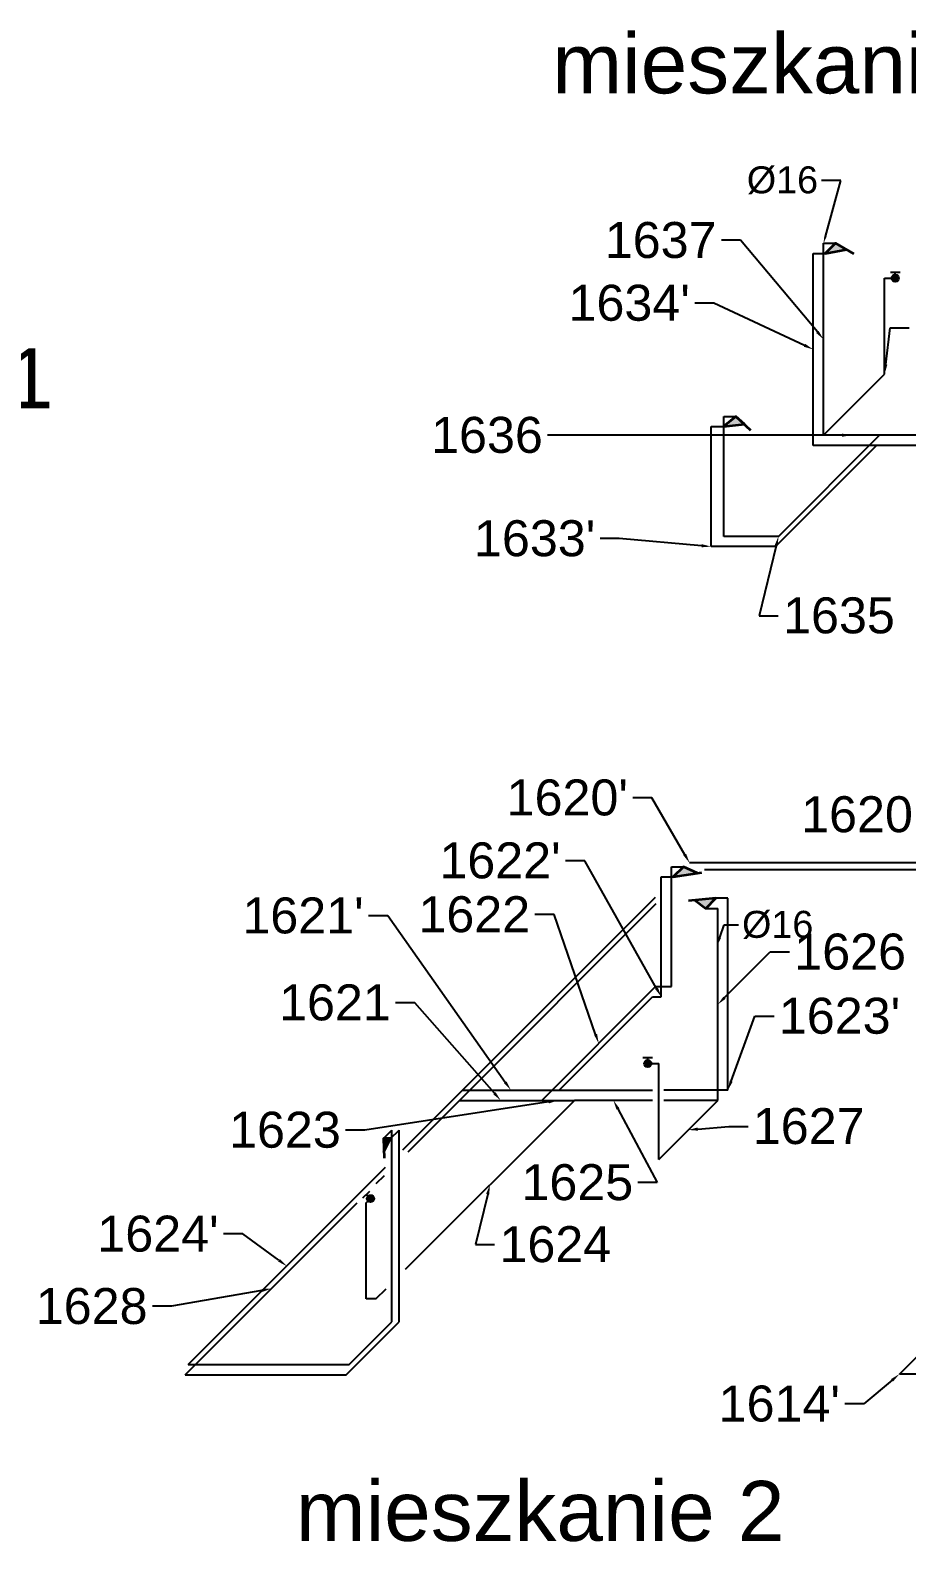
# Model space of a CAD drawing. Header units: millimetres. Extents: x 135 to 13042, y 991 to 8969.
# Drawn here: x 2789 to 3154, y 7932 to 8562 of the extents above; entities that cross this region are included whole.
import ezdxf
from ezdxf import colors
from ezdxf.entities.mleader import LeaderData, LeaderLine
from ezdxf.math import Vec2, Vec3

# ---------------------------------------------------------------- set-up
doc = ezdxf.new("R2010")
doc.units = ezdxf.units.MM
for name, color, linetype in [('baterie', 50, 'Continuous'), ('woda ciepła numery działek', 10, 'Continuous'), ('woda zimna numery działek', 140, 'Continuous'), ('woda zimna średnice', 140, 'Continuous')]:
    doc.layers.add(name, color=color, linetype=linetype)
doc.layers.add('woda ciepła', color=10, linetype='Continuous', lineweight=18)
doc.layers.add('woda zimna', color=140, linetype='Continuous', lineweight=18)
doc.styles.get("Standard").update_dxf_attribs({"font": 'arial.ttf'})

msp = doc.modelspace()

# ---------------------------------------------------------------- hatches: boundary and pattern name
at = {"layer": 'baterie', "lineweight": 35}
h = msp.add_hatch(color=256, dxfattribs=at)
h.dxf.hatch_style = 1
h.paths.add_polyline_path([(3124.56, 8472.95), (3120.29, 8468.71), (3129.18, 8470.32)])
h = msp.add_hatch(color=256, dxfattribs=at)
h.dxf.hatch_style = 1
h.paths.add_polyline_path([(3077.84, 8396.52), (3086.54, 8397.49), (3082.98, 8400.76)])
h = msp.add_hatch(color=256, dxfattribs=at)
h.dxf.hatch_style = 1
h.paths.add_polyline_path([(3056.91, 8208.8), (3067.02, 8210.33), (3061.19, 8213.04)])
h = msp.add_hatch(color=256, dxfattribs=at)
h.dxf.hatch_style = 1
h.paths.add_polyline_path([(3065.91, 8199.09), (3070.46, 8195.61), (3074.68, 8199.86)])
h = msp.add_hatch(color=256, dxfattribs=at)
h.dxf.hatch_style = 1
h.paths.add_polyline_path([(2936.01, 8099.69), (2936.24, 8094.12), (2939.04, 8099.69)])
at = {"layer": 'woda zimna', "lineweight": 25}
h = msp.add_hatch(color=256, dxfattribs=at)
h.dxf.hatch_style = 1
edge = h.paths.add_edge_path()
edge.add_arc((3149.48, 8458.43), 1.5, 0, 360)
h = msp.add_hatch(color=256, dxfattribs=at)
h.dxf.hatch_style = 1
edge = h.paths.add_edge_path()
edge.add_arc((3046.25, 8130.96), 1.5, 0, 360)
h = msp.add_hatch(color=256, dxfattribs=at)
h.dxf.hatch_style = 1
edge = h.paths.add_edge_path()
edge.add_arc((2930.66, 8074.64), 1.5, 0, 360)

# ---------------------------------------------------------------- linework, layer by layer
at = {"layer": 'baterie', "lineweight": 35}
for p, q in [((3120.29, 8468.71), (3129.18, 8470.32)), ((3082.98, 8400.76), (3089.13, 8395.12))]:
    msp.add_line(p, q, dxfattribs=at)
for points in [[(3132.23, 8468.58), (3124.56, 8472.95), (3120.29, 8468.71)], [(3086.54, 8397.49), (3082.98, 8400.76), (3077.84, 8396.52), (3086.54, 8397.49)], [(3067.02, 8210.33), (3061.19, 8213.04), (3056.91, 8208.8), (3068.84, 8210.6)], [(3065.91, 8199.09), (3070.46, 8195.61), (3074.68, 8199.86), (3063.22, 8198.85)], [(2936.24, 8094.12), (2939.04, 8099.69), (2936.01, 8099.69), (2936.35, 8091.56)]]:
    msp.add_lwpolyline(points, dxfattribs=at)
at = {"layer": 'woda ciepła', "lineweight": 25}
for p, q in [((3115.28, 8388.71), (3115.28, 8468.71)), ((3115.28, 8468.71), (3120.28, 8468.71)), ((3072.71, 8346.52), (3072.71, 8396.52)), ((3072.71, 8396.52), (3077.71, 8396.52)), ((3099.5, 8346.52), (3141.69, 8388.71)), ((3141.69, 8388.71), (3115.28, 8388.71)), ((3201.28, 8388.71), (3141.69, 8388.71)), ((3099.5, 8346.52), (3072.71, 8346.52)), ((3227.19, 8214.59), (3063.72, 8214.59)), ((3051.91, 8158.8), (3051.91, 8208.8)), ((3051.91, 8208.8), (3056.91, 8208.8)), ((2968.99, 8119.86), (3049.5, 8200.37)), ((3079.68, 8199.86), (3074.68, 8199.86)), ((3079.68, 8119.86), (3079.68, 8199.86)), ((3009.32, 8119.86), (3048.26, 8158.8)), ((3048.26, 8158.8), (3051.91, 8158.8)), ((2944.11, 8094.97), (2968.99, 8119.86)), ((2968.99, 8119.86), (3009.32, 8119.86)), ((3009.32, 8119.86), (3048.3, 8119.86)), ((3079.68, 8119.86), (3052.99, 8119.86)), ((2936.01, 8099.69), (2939.54, 8103.22)), ((2939.54, 8023.22), (2939.54, 8103.22)), ((2854.58, 8005.44), (2936.83, 8087.7)), ((2921.76, 8005.44), (2939.54, 8023.22)), ((3151.21, 8001.49), (3172.94, 8023.22)), ((2854.58, 8005.44), (2921.76, 8005.44)), ((3233.42, 8001.49), (3151.21, 8001.49))]:
    msp.add_line(p, q, dxfattribs=at)
at = {"layer": 'woda zimna', "lineweight": 25}
for p, q in [((3119.56, 8392.95), (3119.56, 8472.95)), ((3119.56, 8472.95), (3124.56, 8472.95)), ((3145.04, 8418.43), (3145.04, 8458.43)), ((3145.04, 8458.43), (3149.48, 8458.43)), ((3147.48, 8460.93), (3151.48, 8460.93)), ((3149.48, 8459.93), (3149.48, 8460.93)), ((3119.56, 8392.95), (3145.04, 8418.43)), ((3077.98, 8350.76), (3077.98, 8400.76)), ((3077.98, 8400.76), (3082.98, 8400.76)), ((3100.77, 8350.76), (3142.97, 8392.95)), ((3142.97, 8392.95), (3119.56, 8392.95)), ((3168.33, 8392.95), (3142.97, 8392.95)), ((3100.77, 8350.76), (3077.98, 8350.76)), ((3056.19, 8163.04), (3056.19, 8213.04)), ((3056.19, 8213.04), (3061.19, 8213.04)), ((3302.56, 8211.67), (3069.92, 8211.67)), ((2967.78, 8115.61), (3049.81, 8197.64)), ((3070.46, 8195.61), (3075.46, 8195.61)), ((3075.46, 8115.61), (3075.46, 8195.61)), ((3002.11, 8115.61), (3049.53, 8163.04)), ((3049.53, 8163.04), (3056.19, 8163.04)), ((3044.25, 8133.46), (3048.25, 8133.46)), ((3046.25, 8132.46), (3046.25, 8133.46)), ((3046.25, 8130.96), (3050.81, 8130.96)), ((3050.81, 8090.96), (3050.81, 8130.96)), ((2945.24, 8045.2), (3015.65, 8115.61)), ((2946.31, 8094.15), (2967.78, 8115.61)), ((2967.78, 8115.61), (3002.11, 8115.61)), ((3002.11, 8115.61), (3015.65, 8115.61)), ((3048.21, 8115.61), (3015.65, 8115.61)), ((3050.81, 8090.96), (3075.46, 8115.61)), ((3075.46, 8115.61), (3052.9, 8115.61)), ((2939.04, 8099.69), (2942.58, 8103.22)), ((2942.58, 8023.22), (2942.58, 8103.22)), ((2933.05, 8080.89), (2936.48, 8084.31)), ((2927.47, 8074.99), (2930.3, 8077.82)), ((2928.84, 8072.83), (2930.66, 8074.64)), ((2929.6, 8075.7), (2928.89, 8076.41)), ((2853.35, 8001.19), (2925.11, 8072.95)), ((2928.84, 8032.83), (2928.84, 8072.83)), ((2932.87, 8032.83), (2937.13, 8037.09)), ((2932.87, 8032.83), (2928.84, 8032.83)), ((2920.54, 8001.19), (2942.58, 8023.22)), ((2853.35, 8001.19), (2920.54, 8001.19))]:
    msp.add_line(p, q, dxfattribs=at)
for centre in [(3149.48, 8458.43), (3046.25, 8130.96), (2930.66, 8074.64)]:
    msp.add_circle(centre, 1.5, dxfattribs=at)

# ---------------------------------------------------------------- texts
at = {"lineweight": 35, "char_height": 25, "attachment_point": 1}
for s, insert in [('mieszkanie 3', (3006.46, 8560.47)), ('mieszkanie 1', (2594.66, 8429.19)), ('mieszkanie 2', (2899.5, 7956.93))]:
    msp.add_mtext_dynamic_manual_height_columns(s, width=263.5485, gutter_width=125, heights=[37.87], dxfattribs=dict(at, insert=insert))

# ---------------------------------------------------------------- leaders
at = {"layer": 'woda ciepła numery działek', "lineweight": 35}
ml = msp.add_multileader_mtext('Standard', dxfattribs=at)
ml.set_content("1634'", color=256)
ml.set_leader_properties()
ml.build(insert=Vec2(0, 0))
ctx = ml.context
ctx.base_point, ctx.char_height, ctx.plane_origin = Vec3(3014.47, 8448.04), 15, Vec3(3115.28, 8428.71)
ctx.text_align_type = 2
notes = []
notes.append((ctx, [(0, (1, 1, 0), (3073.83, 8448.04), (-1, 0), 8, [(0, [(3115.28, 8428.71)], 0, [])])]))
ctx.mtext.insert, ctx.mtext.alignment, ctx.mtext.flow_direction = Vec3(3063.83, 8455.67), 3, 5
ml = msp.add_multileader_mtext('Standard', dxfattribs=at)
ml.set_content("1633'", color=256)
ml.set_leader_properties()
ml.build(insert=Vec2(0, 0))
ctx = ml.context
ctx.base_point, ctx.char_height, ctx.plane_origin = Vec3(2975.04, 8349.87), 15, Vec3(3072.71, 8346.52)
ctx.text_align_type = 2
notes.append((ctx, [(0, (1, 1, 0), (3034.4, 8349.87), (-1, 0), 8, [(0, [(3072.71, 8346.52)], 0, [])])]))
ctx.mtext.insert, ctx.mtext.alignment, ctx.mtext.flow_direction = Vec3(3024.4, 8357.5), 3, 5
ml = msp.add_multileader_mtext('Standard', dxfattribs=at)
ml.set_content("1620'", color=256)
ml.set_leader_properties()
ml.build(insert=Vec2(0, 0))
ctx = ml.context
ctx.base_point, ctx.char_height, ctx.plane_origin = Vec3(2988.66, 8241.8), 15, Vec3(3063.72, 8214.59)
ctx.text_align_type = 2
notes.append((ctx, [(0, (1, 1, 0), (3048.02, 8241.8), (-1, 0), 8, [(0, [(3063.72, 8214.59)], 0, [])])]))
ctx.mtext.insert, ctx.mtext.alignment, ctx.mtext.flow_direction = Vec3(3038.02, 8249.42), 3, 5
ml = msp.add_multileader_mtext('Standard', dxfattribs=at)
ml.set_content("1622'", color=256)
ml.set_leader_properties()
ml.build(insert=Vec2(0, 0))
ctx = ml.context
ctx.base_point, ctx.char_height, ctx.plane_origin = Vec3(2960.61, 8215.55), 15, Vec3(3051.91, 8158.8)
ctx.text_align_type = 2
notes.append((ctx, [(0, (1, 1, 0), (3019.96, 8215.55), (-1, 0), 8, [(0, [(3051.91, 8158.8)], 0, [])])]))
ctx.mtext.insert, ctx.mtext.alignment, ctx.mtext.flow_direction = Vec3(3009.96, 8223.18), 3, 5
ml = msp.add_multileader_mtext('Standard', dxfattribs=at)
ml.set_content("1621'", color=256)
ml.set_leader_properties()
ml.build(insert=Vec2(0, 0))
ctx = ml.context
ctx.base_point, ctx.char_height, ctx.plane_origin = Vec3(2878.46, 8192.6), 15, Vec3(2989.16, 8119.86)
ctx.text_align_type = 2
notes.append((ctx, [(0, (1, 1, 0), (2937.81, 8192.6), (-1, 0), 8, [(0, [(2989.16, 8119.86)], 0, [])])]))
ctx.mtext.insert, ctx.mtext.alignment, ctx.mtext.flow_direction = Vec3(2927.81, 8200.22), 3, 5
ml = msp.add_multileader_mtext('Standard', dxfattribs=at)
ml.set_content("1623'", color=256)
ml.set_leader_properties()
ml.build(insert=Vec2(0, 0))
ctx = ml.context
ctx.base_point, ctx.char_height, ctx.plane_origin = Vec3(3098.93, 8150.76), 15, Vec3(3079.68, 8119.86)
notes.append((ctx, [(0, (1, 1, 0), (3090.93, 8150.76), (1, 0), 8, [(0, [(3079.68, 8119.86)], 0, [])])]))
ctx.mtext.insert, ctx.mtext.flow_direction = Vec3(3100.93, 8158.4), 5
ml = msp.add_multileader_mtext('Standard', dxfattribs=at)
ml.set_content("1624'", color=256)
ml.set_leader_properties()
ml.build(insert=Vec2(0, 0))
ctx = ml.context
ctx.base_point, ctx.char_height, ctx.plane_origin = Vec3(2817.98, 8059.92), 15, Vec3(2895.71, 8046.57)
ctx.text_align_type = 2
notes.append((ctx, [(0, (1, 1, 0), (2877.33, 8059.92), (-1, 0), 8, [(0, [(2895.71, 8046.57)], 0, [])])]))
ctx.mtext.insert, ctx.mtext.alignment, ctx.mtext.flow_direction = Vec3(2867.33, 8067.55), 3, 5
ml = msp.add_multileader_mtext('Standard', dxfattribs=at)
ml.set_content("1614'", color=256)
ml.set_leader_properties()
ml.build(insert=Vec2(0, 0))
ctx = ml.context
ctx.base_point, ctx.char_height, ctx.plane_origin = Vec3(3077.08, 7989.09), 15, Vec3(3151.21, 8001.49)
ctx.text_align_type = 2
notes.append((ctx, [(0, (1, 1, 0), (3136.43, 7989.09), (-1, 0), 8, [(0, [(3151.21, 8001.49)], 0, [])])]))
ctx.mtext.insert, ctx.mtext.alignment, ctx.mtext.flow_direction = Vec3(3126.43, 7996.72), 3, 5
at = {"layer": 'woda zimna numery działek', "lineweight": 35}
ml = msp.add_multileader_mtext('Standard', dxfattribs=at)
ml.set_content('1637', color=256)
ml.set_leader_properties()
ml.build(insert=Vec2(0, 0))
ctx = ml.context
ctx.base_point, ctx.char_height, ctx.plane_origin = Vec3(3029.56, 8474.21), 15, Vec3(3119.56, 8432.95)
ctx.text_align_type = 2
notes.append((ctx, [(0, (1, 1, 0), (3084.95, 8474.21), (-1, 0), 8, [(0, [(3119.56, 8432.95)], 0, [])])]))
ctx.mtext.insert, ctx.mtext.alignment, ctx.mtext.flow_direction = Vec3(3074.95, 8481.84), 3, 5
ml = msp.add_multileader_mtext('Standard', dxfattribs=at)
ml.set_content('1638', color=256)
ml.set_leader_properties()
ml.build(insert=Vec2(0, 0))
ctx = ml.context
ctx.base_point, ctx.char_height, ctx.plane_origin = Vec3(3155.33, 8437.7), 15, Vec3(3145.04, 8418.43)
notes.append((ctx, [(0, (1, 1, 0), (3147.33, 8437.7), (1, 0), 8, [(0, [(3145.04, 8418.43)], 0, [])])]))
ctx.mtext.insert, ctx.mtext.flow_direction = Vec3(3157.33, 8445.33), 5
ml = msp.add_multileader_mtext('Standard', dxfattribs=at)
ml.set_content('1636', color=256)
ml.set_leader_properties()
ml.build(insert=Vec2(0, 0))
ctx = ml.context
ctx.base_point, ctx.char_height, ctx.plane_origin = Vec3(2957.14, 8392.95), 15, Vec3(3131.26, 8392.95)
ctx.text_align_type = 2
notes.append((ctx, [(0, (1, 1, 0), (3012.51, 8392.95), (-1, 0), 8, [(0, [(3131.26, 8392.95)], 0, [])])]))
ctx.mtext.insert, ctx.mtext.alignment, ctx.mtext.flow_direction = Vec3(3002.51, 8400.59), 3, 5
ml = msp.add_multileader_mtext('Standard', dxfattribs=at)
ml.set_content('1635', color=256)
ml.set_leader_properties()
ml.build(insert=Vec2(0, 0))
ctx = ml.context
ctx.base_point, ctx.char_height, ctx.plane_origin = Vec3(3100.69, 8317.7), 15, Vec3(3100.77, 8350.76)
notes.append((ctx, [(0, (1, 1, 0), (3092.69, 8317.7), (1, 0), 8, [(0, [(3100.77, 8350.76)], 0, [])])]))
ctx.mtext.insert, ctx.mtext.flow_direction = Vec3(3102.69, 8325.34), 5
ml = msp.add_multileader_mtext('Standard', dxfattribs=at)
ml.set_content('1620', color=256)
ml.set_leader_properties()
ml.build(insert=Vec2(0, 0))
ctx = ml.context
ctx.base_point, ctx.char_height, ctx.plane_origin = Vec3(3111.5, 8234.79), 15, Vec3(3186.24, 8211.67)
ctx.text_align_type = 2
notes.append((ctx, [(0, (1, 1, 0), (3166.83, 8234.79), (-1, 0), 8, [(0, [(3186.24, 8211.67)], 0, [])])]))
ctx.mtext.insert, ctx.mtext.alignment, ctx.mtext.flow_direction = Vec3(3156.83, 8242.42), 3, 5
ml = msp.add_multileader_mtext('Standard', dxfattribs=at)
ml.set_content('1622', color=256)
ml.set_leader_properties()
ml.build(insert=Vec2(0, 0))
ctx = ml.context
ctx.base_point, ctx.char_height, ctx.plane_origin = Vec3(2951.99, 8193.1), 15, Vec3(3025.82, 8139.33)
ctx.text_align_type = 2
notes.append((ctx, [(0, (1, 1, 0), (3007.22, 8193.1), (-1, 0), 8, [(0, [(3025.82, 8139.33)], 0, [])])]))
ctx.mtext.insert, ctx.mtext.alignment, ctx.mtext.flow_direction = Vec3(2997.22, 8200.73), 3, 5
ml = msp.add_multileader_mtext('Standard', dxfattribs=at)
ml.set_content('1626', color=256)
ml.set_leader_properties()
ml.build(insert=Vec2(0, 0))
ctx = ml.context
ctx.base_point, ctx.char_height, ctx.plane_origin = Vec3(3105.37, 8177.52), 15, Vec3(3075.46, 8155.61)
notes.append((ctx, [(0, (1, 1, 0), (3097.37, 8177.52), (1, 0), 8, [(0, [(3075.46, 8155.61)], 0, [])])]))
ctx.mtext.insert, ctx.mtext.flow_direction = Vec3(3107.37, 8185.15), 5
ml = msp.add_multileader_mtext('Standard', dxfattribs=at)
ml.set_content('1621', color=256)
ml.set_leader_properties()
ml.build(insert=Vec2(0, 0))
ctx = ml.context
ctx.base_point, ctx.char_height, ctx.plane_origin = Vec3(2896.63, 8156.34), 15, Vec3(2984.94, 8115.61)
ctx.text_align_type = 2
notes.append((ctx, [(0, (1, 1, 0), (2949.12, 8156.34), (-1, 0), 8, [(0, [(2984.94, 8115.61)], 0, [])])]))
ctx.mtext.insert, ctx.mtext.alignment, ctx.mtext.flow_direction = Vec3(2939.12, 8163.97), 3, 5
ml = msp.add_multileader_mtext('Standard', dxfattribs=at)
ml.set_content('1623', color=256)
ml.set_leader_properties()
ml.build(insert=Vec2(0, 0))
ctx = ml.context
ctx.base_point, ctx.char_height, ctx.plane_origin = Vec3(2872.88, 8103.25), 15, Vec3(3008.88, 8115.61)
ctx.text_align_type = 2
notes.append((ctx, [(0, (1, 1, 0), (2928.27, 8103.25), (-1, 0), 8, [(0, [(3008.88, 8115.61)], 0, [])])]))
ctx.mtext.insert, ctx.mtext.alignment, ctx.mtext.flow_direction = Vec3(2918.27, 8110.88), 3, 5
ml = msp.add_multileader_mtext('Standard', dxfattribs=at)
ml.set_content('1625', color=256)
ml.set_leader_properties()
ml.build(insert=Vec2(0, 0))
ctx = ml.context
ctx.base_point, ctx.char_height, ctx.plane_origin = Vec3(2994.69, 8081.38), 15, Vec3(3031.93, 8115.61)
ctx.text_align_type = 2
notes.append((ctx, [(0, (1, 1, 0), (3050.19, 8081.38), (-1, 0), 8, [(0, [(3031.93, 8115.61)], 0, [])])]))
ctx.mtext.insert, ctx.mtext.alignment, ctx.mtext.flow_direction = Vec3(3040.19, 8089.01), 3, 5
ml = msp.add_multileader_mtext('Standard', dxfattribs=at)
ml.set_content('1627', color=256)
ml.set_leader_properties()
ml.build(insert=Vec2(0, 0))
ctx = ml.context
ctx.base_point, ctx.char_height, ctx.plane_origin = Vec3(3088.07, 8104.77), 15, Vec3(3063.14, 8103.29)
notes.append((ctx, [(0, (1, 1, 0), (3080.07, 8104.77), (1, 0), 8, [(0, [(3063.14, 8103.29)], 0, [])])]))
ctx.mtext.insert, ctx.mtext.flow_direction = Vec3(3090.07, 8112.4), 5
ml = msp.add_multileader_mtext('Standard', dxfattribs=at)
ml.set_content('1624', color=256)
ml.set_leader_properties()
ml.build(insert=Vec2(0, 0))
ctx = ml.context
ctx.base_point, ctx.char_height, ctx.plane_origin = Vec3(2982.41, 8055.53), 15, Vec3(2980.45, 8080.41)
notes.append((ctx, [(0, (1, 1, 0), (2974.41, 8055.53), (1, 0), 8, [(0, [(2980.45, 8080.41)], 0, [])])]))
ctx.mtext.insert, ctx.mtext.flow_direction = Vec3(2984.41, 8063.16), 5
ml = msp.add_multileader_mtext('Standard', dxfattribs=at)
ml.set_content('1628', color=256)
ml.set_leader_properties()
ml.build(insert=Vec2(0, 0))
ctx = ml.context
ctx.base_point, ctx.char_height, ctx.plane_origin = Vec3(2792.24, 8029.74), 15, Vec3(2889.23, 8037.07)
ctx.text_align_type = 2
notes.append((ctx, [(0, (1, 1, 0), (2847.66, 8029.74), (-1, 0), 8, [(0, [(2889.23, 8037.07)], 0, [])])]))
ctx.mtext.insert, ctx.mtext.alignment, ctx.mtext.flow_direction = Vec3(2837.66, 8037.37), 3, 5
at = {"layer": 'woda zimna średnice', "linetype": 'ByBlock', "lineweight": 35}
ml = msp.add_multileader_mtext('Standard', dxfattribs=at)
ml.set_content('%%C16', color=256)
ml.set_leader_properties()
ml.build(insert=Vec2(0, 0))
ml.multileader.update_dxf_attribs({"arrow_head_size": 3})
ctx = ml.context
ctx.base_point, ctx.char_height, ctx.arrow_head_size, ctx.landing_gap_size, ctx.plane_origin = Vec3(3087.44, 8499.2), 11.25, 3, 1.5, Vec3(3119.56, 8472.95)
ctx.text_align_type = 2
notes.append((ctx, [(1, (1, 1, 0), (3126.78, 8499.2), (-1, 0), 8, [(0, [(3119.56, 8472.95)], 0, [])])]))
ctx.mtext.insert, ctx.mtext.alignment, ctx.mtext.flow_direction = Vec3(3117.28, 8505.05), 3, 5
ml = msp.add_multileader_mtext('Standard', dxfattribs=at)
ml.set_content('%%C16', color=256)
ml.set_leader_properties()
ml.build(insert=Vec2(0, 0))
ml.multileader.update_dxf_attribs({"arrow_head_size": 3})
ctx = ml.context
ctx.base_point, ctx.char_height, ctx.arrow_head_size, ctx.landing_gap_size, ctx.plane_origin = Vec3(3084.09, 8188.77), 11.25, 3, 1.5, Vec3(3075.46, 8180.64)
notes.append((ctx, [(0, (1, 1, 0), (3078.09, 8188.77), (1, 0), 6, [(0, [(3075.46, 8180.64)], 0, [])])]))
ctx.mtext.insert, ctx.mtext.flow_direction = Vec3(3085.59, 8194.63), 5
for ctx, leaders in notes:
    for number, flags, end, landing, length, lines in leaders:
        leader = LeaderData()
        leader.index, (leader.has_last_leader_line, leader.has_dogleg_vector, leader.attachment_direction) = number, flags
        leader.last_leader_point, leader.dogleg_vector, leader.dogleg_length = Vec3(end), Vec3(landing), length
        for number, points, colour, breaks in lines:
            line = LeaderLine()
            line.index, line.vertices, line.color, line.breaks = number, Vec3.list(points), colors.encode_raw_color(colour), breaks
            leader.lines.append(line)
        ctx.leaders.append(leader)

doc.saveas('drawing.dxf')
